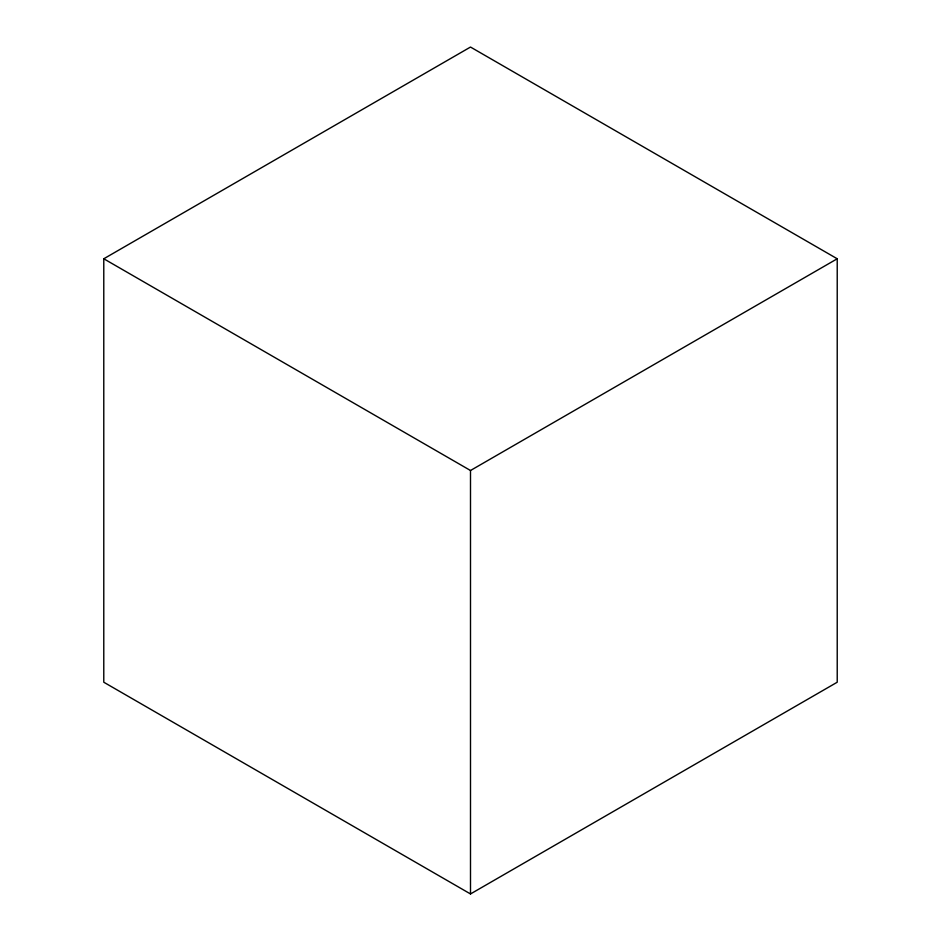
<?xml version="1.0" encoding="UTF-8"?>
<svg xmlns="http://www.w3.org/2000/svg" width="941" height="941" viewBox="0 0 941 941"><rect width="100%" height="100%" fill="white"/><g stroke="black" fill="none" stroke-linecap="round" stroke-linejoin="round"><path stroke-width="1.41" d="M103.781 258.775L470.5 47.05L837.219 258.775L837.219 682.225L470.5 893.95L103.781 682.225L103.781 258.775L470.5 470.5L837.219 258.775M470.5 470.5L470.5 893.95"/></g></svg>
